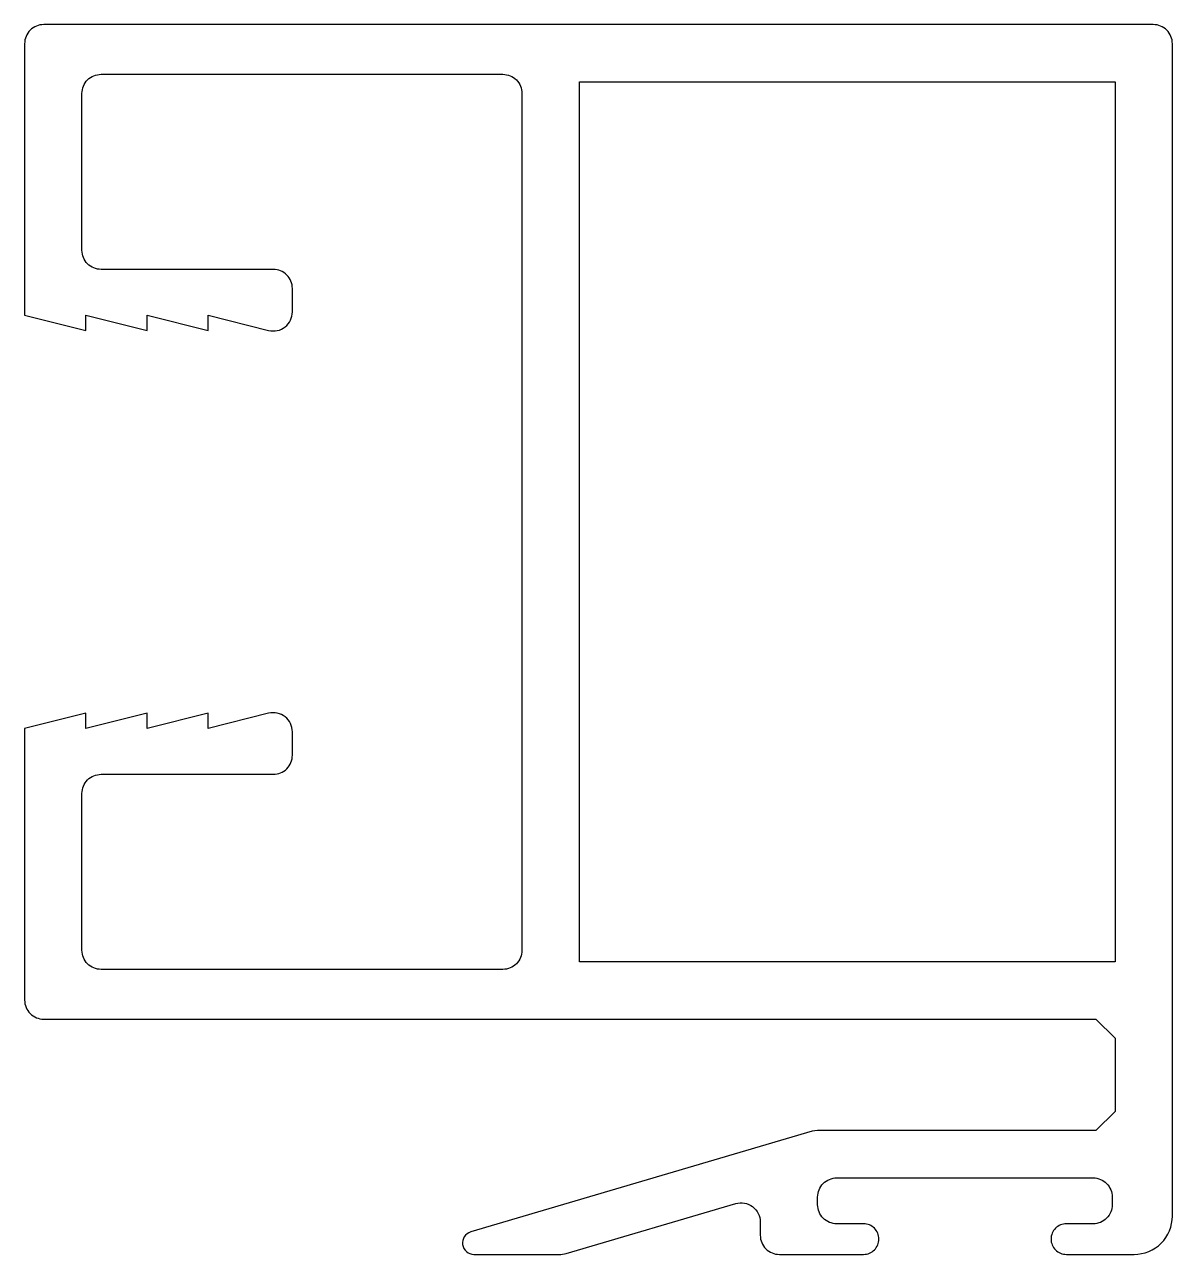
# Model space of a CAD drawing. Header units: inches. Extents: x 5.8 to 35.8, y 2.3 to 34.5.
import ezdxf

# ---------------------------------------------------------------- set-up
doc = ezdxf.new("R2010")
doc.units = ezdxf.units.IN
doc.header["$MEASUREMENT"] = 0

msp = doc.modelspace()

# ---------------------------------------------------------------- linework, layer by layer
at = {"color": 1}
msp.add_lwpolyline([(33.043, 3.145, 0.414214), (32.643, 2.745, 0.414214), (33.043, 2.345), (34.815, 2.345, 0.414214), (35.815, 3.345), (35.815, 33.995, 0.414214), (35.315, 34.495), (6.315, 34.495, 0.414214), (5.815, 33.995), (5.815, 26.895), (7.415, 26.495), (7.415, 26.895), (9.015, 26.495), (9.015, 26.895), (10.615, 26.495), (10.615, 26.895), (12.194, 26.5, 0.487928), (12.815, 26.985), (12.815, 27.595, 0.414214), (12.315, 28.095), (7.815, 28.095, -0.414214), (7.315, 28.595), (7.315, 32.695, -0.414214), (7.815, 33.195), (18.315, 33.195, -0.414214), (18.815, 32.695), (18.815, 10.295, -0.414214), (18.315, 9.795), (7.815, 9.795, -0.414214), (7.315, 10.295), (7.315, 14.395, -0.414214), (7.815, 14.895), (12.315, 14.895, 0.414214), (12.815, 15.395), (12.815, 16.004, 0.487928), (12.194, 16.49), (10.615, 16.095), (10.615, 16.495), (9.015, 16.095), (9.015, 16.495), (7.415, 16.095), (7.415, 16.495), (5.815, 16.095), (5.815, 8.995, 0.414214), (6.315, 8.495), (33.815, 8.495), (34.315, 7.995), (34.315, 6.085), (33.815, 5.585), (26.537, 5.585), (26.396, 5.564), (17.476, 2.933, 0.865933), (17.561, 2.345), (19.829, 2.345), (19.97, 2.365), (24.401, 3.673, -0.500973), (25.043, 3.193), (25.043, 2.845, 0.414214), (25.543, 2.345), (27.743, 2.345, 0.414214), (28.143, 2.745, 0.414214), (27.743, 3.145), (27.043, 3.145, -0.414214), (26.543, 3.645), (26.543, 3.845, -0.414214), (27.043, 4.345), (33.743, 4.345, -0.414214), (34.243, 3.845), (34.243, 3.645, -0.414214), (33.743, 3.145)], format="xyb", close=True, dxfattribs=at)
msp.add_lwpolyline([(20.315, 32.995), (34.315, 32.995), (34.315, 9.995), (20.315, 9.995)], close=True, dxfattribs=at)

doc.saveas('drawing.dxf')
